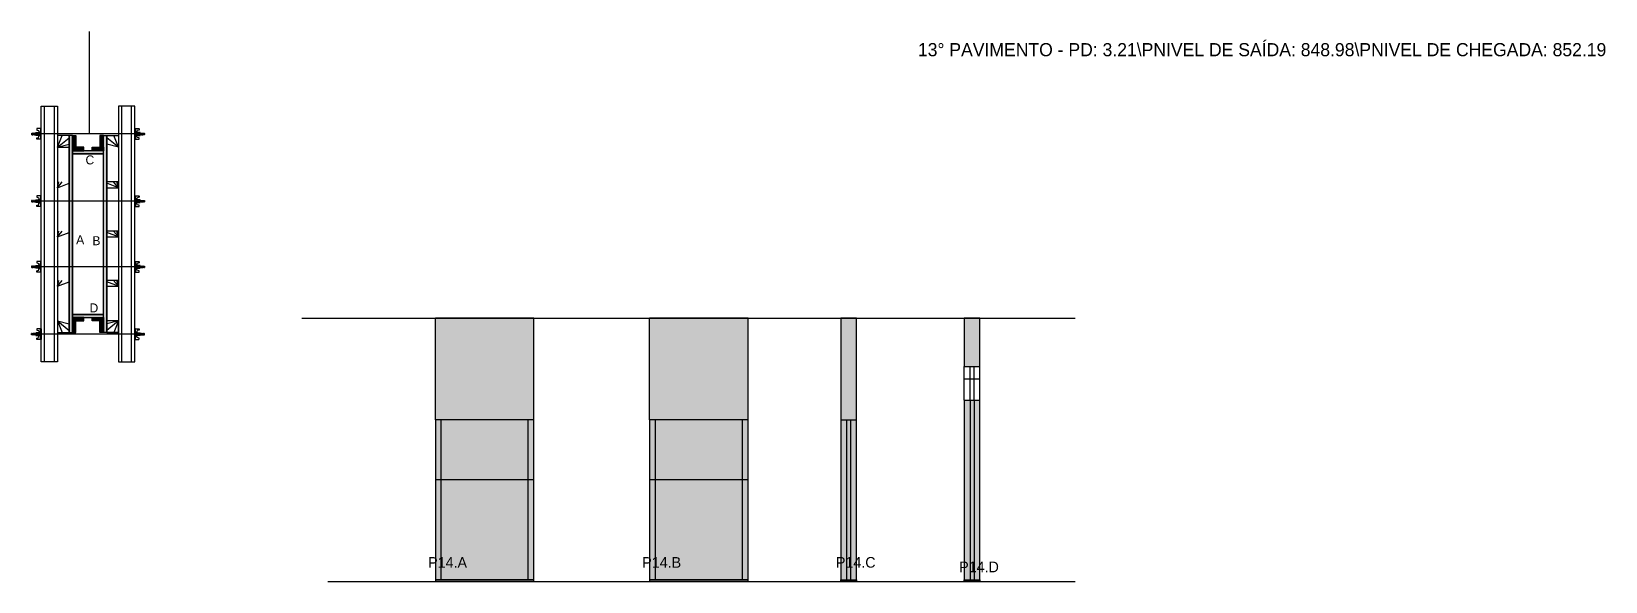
# Model space of a CAD drawing. Header units: metres. Extents: x 6100 to 8017, y 8742 to 9413.
import ezdxf

# ---------------------------------------------------------------- set-up
doc = ezdxf.new("R2010")
doc.units = ezdxf.units.M
for name, color, linetype in [('CHAPA', 7, 'Continuous'), ('COTA', 7, 'Continuous'), ('Hachura', 7, 'Continuous'), ('Madeira', 7, 'Continuous'), ('NOMENCLATURA', 7, 'Continuous'), ('Nível', 7, 'Continuous'), ('Painéis', 7, 'Continuous'), ('Perfil Metálico', 7, 'Continuous'), ('SARR_2.2x7', 7, 'Continuous'), ('SARRAFO', 7, 'Continuous'), ('Texto Seção', 7, 'Continuous'), ('TEXTO_GERAL', 7, 'Continuous')]:
    doc.layers.add(name, color=color, linetype=linetype)

msp = doc.modelspace()

# ---------------------------------------------------------------- hatches: boundary and pattern name
at = {"layer": 'COTA'}
h = msp.add_hatch(color=7, dxfattribs=at)
h.dxf.hatch_style = 1
h.paths.add_polyline_path([(6592, 9063.1), (6592, 8939.1), (6592, 8939.1), (6712, 8939.1), (6712, 8939.1), (6712, 9063.1), (6712, 9063.1), (6592, 9063.1)])
h = msp.add_hatch(color=7, dxfattribs=at)
h.dxf.hatch_style = 1
h.paths.add_polyline_path([(6852.9, 9063.1), (6852.9, 8939.1), (6852.9, 8939.1), (6972.9, 8939.1), (6972.9, 8939.1), (6972.9, 9063.1), (6972.9, 9063.1), (6852.9, 9063.1)])
h = msp.add_hatch(color=7, dxfattribs=at)
h.dxf.hatch_style = 1
h.paths.add_polyline_path([(7104.7, 8939.1), (7104.7, 9063.1), (7104.7, 9063.1), (7085.7, 9063.1), (7085.7, 9063.1), (7085.7, 8939.1), (7085.7, 8939.1), (7104.7, 8939.1)])
h = msp.add_hatch(color=7, dxfattribs=at)
h.dxf.hatch_style = 1
h.paths.add_polyline_path([(7255.2, 9004.1), (7255.2, 9063.1), (7255.2, 9063.1), (7236.2, 9063.1), (7236.2, 9063.1), (7236.2, 9004.1), (7236.2, 9004.1), (7255.2, 9004.1), (7255.2, 9004.1)])
at = {"layer": 'Hachura'}
h = msp.add_hatch(color=7, dxfattribs=at)
h.dxf.hatch_style = 1
h.paths.add_polyline_path([(6149.7, 9285.8), (6145.7, 9285.8), (6145.7, 9285.8), (6145.7, 9045.8), (6145.7, 9045.8), (6149.7, 9045.8), (6149.7, 9045.8), (6149.7, 9285.8)])
h = msp.add_hatch(color=7, dxfattribs=at)
h.dxf.hatch_style = 1
h.paths.add_polyline_path([(6149.7, 9285.8), (6145.7, 9285.8), (6145.7, 9285.8), (6145.7, 9045.8), (6145.7, 9045.8), (6149.7, 9045.8), (6149.7, 9045.8), (6149.7, 9285.8)])
h = msp.add_hatch(color=7, dxfattribs=at)
h.dxf.hatch_style = 1
h.paths.add_polyline_path([(6149.7, 9271.8), (6154.1, 9271.8), (6154.1, 9271.8), (6154.1, 9285.8), (6154.1, 9285.8), (6149.7, 9285.8), (6149.7, 9285.8), (6149.7, 9271.8)])
h = msp.add_hatch(color=7, dxfattribs=at)
h.dxf.hatch_style = 1
h.paths.add_polyline_path([(6187.7, 9271.8), (6183.3, 9271.8), (6183.3, 9271.8), (6183.3, 9285.8), (6183.3, 9285.8), (6187.7, 9285.8), (6187.7, 9285.8), (6187.7, 9271.8)])
h = msp.add_hatch(color=7, dxfattribs=at)
h.dxf.hatch_style = 1
h.paths.add_polyline_path([(6187.7, 9285.8), (6191.7, 9285.8), (6191.7, 9285.8), (6191.7, 9045.8), (6191.7, 9045.8), (6187.7, 9045.8), (6187.7, 9045.8), (6187.7, 9285.8)])
h = msp.add_hatch(color=7, dxfattribs=at)
h.dxf.hatch_style = 1
h.paths.add_polyline_path([(6187.7, 9285.8), (6191.7, 9285.8), (6191.7, 9285.8), (6191.7, 9045.8), (6191.7, 9045.8), (6187.7, 9045.8), (6187.7, 9045.8), (6187.7, 9285.8)])
h = msp.add_hatch(color=7, dxfattribs=at)
h.dxf.hatch_style = 1
h.paths.add_polyline_path([(6149.7, 9267.4), (6149.7, 9271.8), (6149.7, 9271.8), (6163.7, 9271.8), (6163.7, 9271.8), (6163.7, 9267.4), (6163.7, 9267.4), (6149.7, 9267.4)])
h = msp.add_hatch(color=7, dxfattribs=at)
h.dxf.hatch_style = 1
h.paths.add_polyline_path([(6187.7, 9263.8), (6187.7, 9267.4), (6187.7, 9267.4), (6149.7, 9267.4), (6149.7, 9267.4), (6149.7, 9263.8), (6149.7, 9263.8), (6187.7, 9263.8)])
h = msp.add_hatch(color=7, dxfattribs=at)
h.dxf.hatch_style = 1
h.paths.add_polyline_path([(6187.7, 9263.8), (6187.7, 9267.4), (6187.7, 9267.4), (6149.7, 9267.4), (6149.7, 9267.4), (6149.7, 9263.8), (6149.7, 9263.8), (6187.7, 9263.8)])
h = msp.add_hatch(color=7, dxfattribs=at)
h.dxf.hatch_style = 1
h.paths.add_polyline_path([(6187.7, 9267.4), (6187.7, 9271.8), (6187.7, 9271.8), (6173.7, 9271.8), (6173.7, 9271.8), (6173.7, 9267.4), (6173.7, 9267.4), (6187.7, 9267.4)])
h = msp.add_hatch(color=7, dxfattribs=at)
h.dxf.hatch_style = 1
h.paths.add_polyline_path([(6187.7, 9064.2), (6187.7, 9067.8), (6187.7, 9067.8), (6149.7, 9067.8), (6149.7, 9067.8), (6149.7, 9064.2), (6149.7, 9064.2), (6187.7, 9064.2)])
h = msp.add_hatch(color=7, dxfattribs=at)
h.dxf.hatch_style = 1
h.paths.add_polyline_path([(6187.7, 9064.2), (6187.7, 9067.8), (6187.7, 9067.8), (6149.7, 9067.8), (6149.7, 9067.8), (6149.7, 9064.2), (6149.7, 9064.2), (6187.7, 9064.2)])
h = msp.add_hatch(color=7, dxfattribs=at)
h.dxf.hatch_style = 1
h.paths.add_polyline_path([(6149.7, 9059.8), (6149.7, 9064.2), (6149.7, 9064.2), (6163.7, 9064.2), (6163.7, 9064.2), (6163.7, 9059.8), (6163.7, 9059.8), (6149.7, 9059.8)])
h = msp.add_hatch(color=7, dxfattribs=at)
h.dxf.hatch_style = 1
h.paths.add_polyline_path([(6149.7, 9059.8), (6154.1, 9059.8), (6154.1, 9059.8), (6154.1, 9045.8), (6154.1, 9045.8), (6149.7, 9045.8), (6149.7, 9045.8), (6149.7, 9059.8)])
h = msp.add_hatch(color=7, dxfattribs=at)
h.dxf.hatch_style = 1
h.paths.add_polyline_path([(6187.7, 9059.8), (6187.7, 9064.2), (6187.7, 9064.2), (6173.7, 9064.2), (6173.7, 9064.2), (6173.7, 9059.8), (6173.7, 9059.8), (6187.7, 9059.8)])
h = msp.add_hatch(color=7, dxfattribs=at)
h.dxf.hatch_style = 1
h.paths.add_polyline_path([(6187.7, 9059.8), (6183.3, 9059.8), (6183.3, 9059.8), (6183.3, 9045.8), (6183.3, 9045.8), (6187.7, 9045.8), (6187.7, 9045.8), (6187.7, 9059.8)])
h = msp.add_hatch(color=7, dxfattribs=at)
h.dxf.hatch_style = 1
h.paths.add_polyline_path([(7255.2, 8963.1), (7236.2, 8963.1), (7236.2, 8963.1), (7236.2, 8742.1), (7236.2, 8742.1), (7255.2, 8742.1), (7255.2, 8742.1), (7255.2, 8963.1), (7255.2, 8963.1)])
h = msp.add_hatch(color=7, dxfattribs=at)
h.dxf.hatch_style = 1
h.paths.add_polyline_path([(6592, 8939.1), (6592, 8866.1), (6592, 8866.1), (6712, 8866.1), (6712, 8866.1), (6712, 8939.1), (6712, 8939.1), (6592, 8939.1)])
h = msp.add_hatch(color=7, dxfattribs=at)
h.dxf.hatch_style = 1
h.paths.add_polyline_path([(6852.9, 8939.1), (6852.9, 8866.1), (6852.9, 8866.1), (6972.9, 8866.1), (6972.9, 8866.1), (6972.9, 8939.1), (6972.9, 8939.1), (6852.9, 8939.1)])
h = msp.add_hatch(color=7, dxfattribs=at)
h.dxf.hatch_style = 1
h.paths.add_polyline_path([(7104.7, 8742.1), (7104.7, 8939.1), (7104.7, 8939.1), (7085.7, 8939.1), (7085.7, 8939.1), (7085.7, 8742.1), (7085.7, 8742.1), (7104.7, 8742.1)])
h = msp.add_hatch(color=7, dxfattribs=at)
h.dxf.hatch_style = 1
h.paths.add_polyline_path([(6712, 8866.1), (6592, 8866.1), (6592, 8866.1), (6592, 8742.1), (6592, 8742.1), (6712, 8742.1), (6712, 8742.1), (6712, 8866.1)])
h = msp.add_hatch(color=7, dxfattribs=at)
h.dxf.hatch_style = 1
h.paths.add_polyline_path([(6972.9, 8866.1), (6852.9, 8866.1), (6852.9, 8866.1), (6852.9, 8742.1), (6852.9, 8742.1), (6972.9, 8742.1), (6972.9, 8742.1), (6972.9, 8866.1)])

# ---------------------------------------------------------------- linework, layer by layer
at = {"layer": 'CHAPA', "color": 7, "lineweight": 25}
for points in [[(6149.7, 9285.8), (6145.7, 9285.8), (6145.7, 9045.8), (6149.7, 9045.8)], [(6149.7, 9285.8), (6145.7, 9285.8), (6145.7, 9045.8), (6149.7, 9045.8)], [(6187.7, 9285.8), (6191.7, 9285.8), (6191.7, 9045.8), (6187.7, 9045.8)], [(6187.7, 9285.8), (6191.7, 9285.8), (6191.7, 9045.8), (6187.7, 9045.8)], [(6187.7, 9263.8), (6187.7, 9267.4), (6149.7, 9267.4), (6149.7, 9263.8)], [(6187.7, 9263.8), (6187.7, 9267.4), (6149.7, 9267.4), (6149.7, 9263.8)], [(6187.7, 9064.2), (6187.7, 9067.8), (6149.7, 9067.8), (6149.7, 9064.2)], [(6187.7, 9064.2), (6187.7, 9067.8), (6149.7, 9067.8), (6149.7, 9064.2)]]:
    msp.add_lwpolyline(points, close=True, dxfattribs=at)
at = {"layer": 'COTA', "color": 7, "lineweight": 25}
for p, q in [((6712, 9063.1), (6592, 9063.1)), ((6592, 8939.1), (6592, 9063.1)), ((6712, 8939.1), (6712, 9063.1)), ((6972.9, 9063.1), (6852.9, 9063.1)), ((6852.9, 8939.1), (6852.9, 9063.1)), ((6972.9, 8939.1), (6972.9, 9063.1))]:
    msp.add_line(p, q, dxfattribs=at)
for points in [[(7104.7, 8939.1), (7104.7, 9063.1), (7085.7, 9063.1), (7085.7, 8939.1)], [(7255.2, 9004.1), (7255.2, 9063.1), (7236.2, 9063.1), (7236.2, 9004.1)]]:
    msp.add_lwpolyline(points, dxfattribs=at)
at = {"layer": 'Defpoints', "color": 7, "lineweight": 25}
msp.add_line((6170.6, 9287.8), (6170.6, 9412.8), dxfattribs=at)
at = {"layer": 'Hachura', "color": 7, "lineweight": 25}
for p, q in [((6100.2, 9288.8), (6099.9, 9288.5)), ((6099.9, 9288.5), (6099.9, 9287.2)), ((6100.2, 9286.9), (6099.9, 9287.2)), ((6100.5, 9288.8), (6100.2, 9288.8)), ((6100.2, 9288.8), (6100.2, 9288.8)), ((6100.2, 9286.9), (6100.2, 9288.8)), ((6100.9, 9286.9), (6100.2, 9288.2)), ((6100.8, 9286.8), (6100.2, 9287.9)), ((6100.2, 9287.4), (6100.6, 9286.8)), ((6100.2, 9287.2), (6100.3, 9286.9)), ((6100.3, 9286.9), (6100.2, 9286.9)), ((6100.5, 9288.8), (6101.5, 9286.9)), ((6100.5, 9288.8), (6101.5, 9286.9)), ((6100.6, 9288.9), (6101.7, 9286.8)), ((6101.9, 9286.8), (6100.9, 9288.9)), ((6100.9, 9286.9), (6101.5, 9286.9)), ((6101.7, 9288.8), (6101.1, 9288.8)), ((6102, 9286.9), (6101.1, 9288.8)), ((6101.7, 9288.8), (6102.7, 9286.9)), ((6101.8, 9288.9), (6102.9, 9286.8)), ((6103.1, 9286.8), (6102, 9288.9)), ((6102.7, 9286.9), (6102, 9286.9)), ((6102.9, 9288.8), (6102.2, 9288.8)), ((6103.2, 9286.9), (6102.2, 9288.8)), ((6102.4, 9288.8), (6102.2, 9288.8)), ((6102.9, 9288.8), (6103.8, 9286.9)), ((6103, 9288.9), (6104, 9286.8)), ((6104.3, 9286.8), (6103.2, 9288.9)), ((6103.4, 9286.9), (6103.2, 9286.9)), ((6104, 9288.8), (6103.4, 9288.8)), ((6104.3, 9286.9), (6103.4, 9288.8)), ((6103.4, 9286.9), (6103.8, 9286.9)), ((6104, 9288.8), (6105, 9286.9)), ((6104.3, 9286.9), (6105, 9286.9)), ((6105, 9287.7), (6104.4, 9288.9)), ((6105, 9287.9), (6104.5, 9288.8)), ((6105, 9288.8), (6104.5, 9288.8)), ((6236.5, 9287.8), (6104.7, 9287.8)), ((6105, 9286.1), (6105, 9289.5)), ((6105, 9289.5), (6108.2, 9289.5)), ((6105, 9288.5), (6108.2, 9288.5)), ((6105, 9286.9), (6108.2, 9286.9)), ((6108.2, 9286.1), (6105, 9286.1)), ((6105.1, 9286.1), (6105.1, 9289.5)), ((6106.5, 9294.3), (6106.5, 9292.6)), ((6106.5, 9292.6), (6108.7, 9292)), ((6106.5, 9283), (6108.7, 9283.6)), ((6106.5, 9281.4), (6106.5, 9283)), ((6110.8, 9281.4), (6106.5, 9281.4)), ((6111.7, 9294.3), (6106.6, 9294.3)), ((6108.2, 9289.7), (6108.2, 9285.9)), ((6110.8, 9289.7), (6108.2, 9289.7)), ((6108.2, 9285.9), (6108.2, 9286.1)), ((6108.2, 9285.9), (6108.2, 9286.1)), ((6108.2, 9285.9), (6110.8, 9285.9)), ((6110.8, 9288.1), (6108.8, 9288.1)), ((6108.8, 9287.6), (6110.8, 9287.6)), ((6109, 9291.7), (6109, 9289.7)), ((6109, 9283.9), (6109, 9285.9)), ((6110.8, 9294.3), (6110.8, 9281.4)), ((6110.8, 9294.3), (6110.8, 9289.1)), ((6110.8, 9294.1), (6111.7, 9294.1)), ((6110.8, 9293.9), (6111.7, 9293.9)), ((6110.8, 9293.6), (6111.7, 9293.6)), ((6110.8, 9293.1), (6111.7, 9293.1)), ((6110.8, 9292.3), (6111.7, 9292.3)), ((6110.8, 9290.9), (6111.7, 9290.9)), ((6110.8, 9287.8), (6110.8, 9289.7)), ((6110.8, 9289.1), (6110.8, 9288.5)), ((6110.8, 9287.8), (6111.7, 9287.8)), ((6110.8, 9284.8), (6111.7, 9284.8)), ((6110.8, 9283.4), (6111.7, 9283.4)), ((6110.8, 9282.5), (6111.7, 9282.5)), ((6110.8, 9282), (6111.7, 9282)), ((6110.8, 9281.7), (6111.7, 9281.7)), ((6110.8, 9281.5), (6111.7, 9281.5)), ((6110.8, 9281.4), (6111.7, 9281.4)), ((6111.1, 9288.8), (6110.9, 9288.8)), ((6110.9, 9286.8), (6111.4, 9286.8)), ((6111.5, 9288.8), (6111.1, 9288.8)), ((6111.7, 9281.4), (6111.7, 9294.3)), ((6111.7, 9282.3), (6111.7, 9290.1)), ((6225.7, 9281.4), (6225.7, 9294.3)), ((6225.7, 9294.3), (6230.8, 9294.3)), ((6226.6, 9294.1), (6225.7, 9294.1)), ((6226.6, 9293.9), (6225.7, 9293.9)), ((6226.6, 9293.6), (6225.7, 9293.6)), ((6226.6, 9293.1), (6225.7, 9293.1)), ((6226.6, 9292.3), (6225.7, 9292.3)), ((6226.6, 9290.9), (6225.7, 9290.9)), ((6225.7, 9282.3), (6225.7, 9290.1)), ((6226.6, 9287.8), (6225.7, 9287.8)), ((6226.6, 9284.8), (6225.7, 9284.8)), ((6226.6, 9283.4), (6225.7, 9283.4)), ((6226.6, 9282.5), (6225.7, 9282.5)), ((6226.6, 9282), (6225.7, 9282)), ((6226.6, 9281.7), (6225.7, 9281.7)), ((6226.6, 9281.5), (6225.7, 9281.5)), ((6226.6, 9281.4), (6225.7, 9281.4)), ((6225.8, 9288.8), (6226.3, 9288.8)), ((6226.5, 9286.8), (6226, 9286.8)), ((6226.3, 9288.8), (6226.5, 9288.8)), ((6226.6, 9294.3), (6226.6, 9281.4)), ((6226.6, 9294.3), (6226.6, 9289.1)), ((6226.6, 9287.8), (6226.6, 9289.7)), ((6226.6, 9289.7), (6229.2, 9289.7)), ((6226.6, 9289.1), (6226.6, 9288.5)), ((6226.6, 9288.1), (6228.6, 9288.1)), ((6228.6, 9287.6), (6226.6, 9287.6)), ((6229.2, 9285.9), (6226.6, 9285.9)), ((6226.6, 9281.4), (6230.9, 9281.4)), ((6228.4, 9291.7), (6228.4, 9289.7)), ((6228.4, 9283.9), (6228.4, 9285.9)), ((6230.9, 9292.6), (6228.6, 9292)), ((6230.9, 9283), (6228.6, 9283.6)), ((6229.2, 9289.7), (6229.2, 9285.9)), ((6232.4, 9289.5), (6229.2, 9289.5)), ((6232.4, 9288.5), (6229.2, 9288.5)), ((6232.4, 9286.9), (6229.2, 9286.9)), ((6229.2, 9286.1), (6232.4, 9286.1)), ((6229.2, 9285.9), (6229.2, 9286.1)), ((6229.2, 9285.9), (6229.2, 9286.1)), ((6230.9, 9294.3), (6230.9, 9292.6)), ((6230.9, 9281.4), (6230.9, 9283)), ((6232.3, 9286.1), (6232.3, 9289.5)), ((6232.4, 9286.1), (6232.4, 9289.5)), ((6232.4, 9287.7), (6233, 9288.9)), ((6233.4, 9288.8), (6232.4, 9286.9)), ((6232.4, 9287.9), (6232.9, 9288.8)), ((6232.4, 9288.8), (6232.9, 9288.8)), ((6233, 9286.9), (6232.4, 9286.9)), ((6233, 9286.9), (6234, 9288.8)), ((6233.1, 9286.8), (6234.2, 9288.9)), ((6234.4, 9288.9), (6233.4, 9286.8)), ((6233.4, 9288.8), (6234, 9288.8)), ((6234.5, 9288.8), (6233.6, 9286.9)), ((6234, 9286.9), (6233.6, 9286.9)), ((6234, 9286.9), (6234.2, 9286.9)), ((6234.2, 9286.9), (6235.2, 9288.8)), ((6234.3, 9286.8), (6235.4, 9288.9)), ((6235.6, 9288.9), (6234.5, 9286.8)), ((6234.5, 9288.8), (6235.2, 9288.8)), ((6235.7, 9288.8), (6234.7, 9286.9)), ((6234.7, 9286.9), (6235.4, 9286.9)), ((6235, 9288.8), (6235.2, 9288.8)), ((6235.4, 9286.8), (6236.5, 9288.9)), ((6235.4, 9286.9), (6236.3, 9288.8)), ((6236.8, 9288.9), (6235.7, 9286.8)), ((6235.7, 9288.8), (6236.3, 9288.8)), ((6236.9, 9288.8), (6235.9, 9286.9)), ((6236.9, 9288.8), (6235.9, 9286.9)), ((6236.5, 9286.9), (6235.9, 9286.9)), ((6236.5, 9286.9), (6237.2, 9288.2)), ((6236.6, 9286.8), (6237.2, 9287.9)), ((6237.2, 9287.4), (6236.8, 9286.8)), ((6236.9, 9288.8), (6237.2, 9288.8)), ((6237.2, 9287.2), (6237, 9286.9)), ((6237, 9286.9), (6237.2, 9286.9)), ((6237.2, 9288.8), (6237.2, 9288.8)), ((6237.2, 9288.8), (6237.5, 9288.5)), ((6237.2, 9286.9), (6237.2, 9288.8)), ((6237.2, 9286.9), (6237.5, 9287.2)), ((6237.5, 9288.5), (6237.5, 9287.2)), ((6100.2, 9206.8), (6099.9, 9206.5)), ((6099.9, 9206.5), (6099.9, 9205.2)), ((6100.2, 9204.9), (6099.9, 9205.2)), ((6100.5, 9206.8), (6100.2, 9206.8)), ((6100.2, 9206.8), (6100.2, 9206.8)), ((6100.2, 9204.9), (6100.2, 9206.8)), ((6100.9, 9204.9), (6100.2, 9206.2)), ((6100.8, 9204.8), (6100.2, 9205.9)), ((6100.2, 9205.4), (6100.6, 9204.8)), ((6100.2, 9205.2), (6100.3, 9204.9)), ((6100.3, 9204.9), (6100.2, 9204.9)), ((6100.5, 9206.8), (6101.5, 9204.9)), ((6100.5, 9206.8), (6101.5, 9204.9)), ((6100.6, 9206.9), (6101.7, 9204.8)), ((6101.9, 9204.8), (6100.9, 9206.9)), ((6100.9, 9204.9), (6101.5, 9204.9)), ((6101.7, 9206.8), (6101.1, 9206.8)), ((6102, 9204.9), (6101.1, 9206.8)), ((6101.7, 9206.8), (6102.7, 9204.9)), ((6101.8, 9206.9), (6102.9, 9204.8)), ((6103.1, 9204.8), (6102, 9206.9)), ((6102.7, 9204.9), (6102, 9204.9)), ((6102.9, 9206.8), (6102.2, 9206.8)), ((6103.2, 9204.9), (6102.2, 9206.8)), ((6102.4, 9206.8), (6102.2, 9206.8)), ((6102.9, 9206.8), (6103.8, 9204.9)), ((6103, 9206.9), (6104, 9204.8)), ((6104.3, 9204.8), (6103.2, 9206.9)), ((6103.4, 9204.9), (6103.2, 9204.9)), ((6104, 9206.8), (6103.4, 9206.8)), ((6104.3, 9204.9), (6103.4, 9206.8)), ((6103.4, 9204.9), (6103.8, 9204.9)), ((6104, 9206.8), (6105, 9204.9)), ((6104.3, 9204.9), (6105, 9204.9)), ((6105, 9205.7), (6104.4, 9206.9)), ((6105, 9205.9), (6104.5, 9206.8)), ((6105, 9206.8), (6104.5, 9206.8)), ((6236.5, 9205.8), (6104.7, 9205.8)), ((6105, 9204.1), (6105, 9207.5)), ((6105, 9207.5), (6108.2, 9207.5)), ((6105, 9206.5), (6108.2, 9206.5)), ((6105, 9204.9), (6108.2, 9204.9)), ((6108.2, 9204.1), (6105, 9204.1)), ((6105.1, 9204.1), (6105.1, 9207.5)), ((6106.5, 9212.3), (6106.5, 9210.6)), ((6106.5, 9210.6), (6108.7, 9210)), ((6111.7, 9212.3), (6106.6, 9212.3)), ((6108.2, 9207.7), (6108.2, 9203.9)), ((6110.8, 9207.7), (6108.2, 9207.7)), ((6108.2, 9203.9), (6108.2, 9204.1)), ((6108.2, 9203.9), (6108.2, 9204.1)), ((6108.2, 9203.9), (6110.8, 9203.9)), ((6110.8, 9206.1), (6108.8, 9206.1)), ((6108.8, 9205.6), (6110.8, 9205.6)), ((6109, 9209.7), (6109, 9207.7)), ((6109, 9201.9), (6109, 9203.9)), ((6110.8, 9212.3), (6110.8, 9199.4)), ((6110.8, 9212.3), (6110.8, 9207.1)), ((6110.8, 9212.1), (6111.7, 9212.1)), ((6110.8, 9211.9), (6111.7, 9211.9)), ((6110.8, 9211.6), (6111.7, 9211.6)), ((6110.8, 9211.1), (6111.7, 9211.1)), ((6110.8, 9210.3), (6111.7, 9210.3)), ((6110.8, 9208.9), (6111.7, 9208.9)), ((6110.8, 9205.8), (6110.8, 9207.7)), ((6110.8, 9207.1), (6110.8, 9206.5)), ((6110.8, 9205.8), (6111.7, 9205.8)), ((6111.1, 9206.8), (6110.9, 9206.8)), ((6110.9, 9204.8), (6111.4, 9204.8)), ((6111.5, 9206.8), (6111.1, 9206.8)), ((6111.7, 9199.4), (6111.7, 9212.3)), ((6111.7, 9200.3), (6111.7, 9208.1)), ((6225.7, 9199.4), (6225.7, 9212.3)), ((6225.7, 9212.3), (6230.8, 9212.3)), ((6226.6, 9212.1), (6225.7, 9212.1)), ((6226.6, 9211.9), (6225.7, 9211.9)), ((6226.6, 9211.6), (6225.7, 9211.6)), ((6226.6, 9211.1), (6225.7, 9211.1)), ((6226.6, 9210.3), (6225.7, 9210.3)), ((6226.6, 9208.9), (6225.7, 9208.9)), ((6225.7, 9200.3), (6225.7, 9208.1)), ((6226.6, 9205.8), (6225.7, 9205.8)), ((6225.8, 9206.8), (6226.3, 9206.8)), ((6226.5, 9204.8), (6226, 9204.8)), ((6226.3, 9206.8), (6226.5, 9206.8)), ((6226.6, 9212.3), (6226.6, 9199.4)), ((6226.6, 9212.3), (6226.6, 9207.1)), ((6226.6, 9205.8), (6226.6, 9207.7)), ((6226.6, 9207.7), (6229.2, 9207.7)), ((6226.6, 9207.1), (6226.6, 9206.5)), ((6226.6, 9206.1), (6228.6, 9206.1)), ((6228.6, 9205.6), (6226.6, 9205.6)), ((6229.2, 9203.9), (6226.6, 9203.9)), ((6228.4, 9209.7), (6228.4, 9207.7)), ((6228.4, 9201.9), (6228.4, 9203.9)), ((6230.9, 9210.6), (6228.6, 9210)), ((6229.2, 9207.7), (6229.2, 9203.9)), ((6232.4, 9207.5), (6229.2, 9207.5)), ((6232.4, 9206.5), (6229.2, 9206.5)), ((6232.4, 9204.9), (6229.2, 9204.9)), ((6229.2, 9204.1), (6232.4, 9204.1)), ((6229.2, 9203.9), (6229.2, 9204.1)), ((6229.2, 9203.9), (6229.2, 9204.1)), ((6230.9, 9212.3), (6230.9, 9210.6)), ((6232.3, 9204.1), (6232.3, 9207.5)), ((6232.4, 9204.1), (6232.4, 9207.5)), ((6232.4, 9205.7), (6233, 9206.9)), ((6233.4, 9206.8), (6232.4, 9204.9)), ((6232.4, 9205.9), (6232.9, 9206.8)), ((6232.4, 9206.8), (6232.9, 9206.8)), ((6233, 9204.9), (6232.4, 9204.9)), ((6233, 9204.9), (6234, 9206.8)), ((6233.1, 9204.8), (6234.2, 9206.9)), ((6234.4, 9206.9), (6233.4, 9204.8)), ((6233.4, 9206.8), (6234, 9206.8)), ((6234.5, 9206.8), (6233.6, 9204.9)), ((6234, 9204.9), (6233.6, 9204.9)), ((6234, 9204.9), (6234.2, 9204.9)), ((6234.2, 9204.9), (6235.2, 9206.8)), ((6234.3, 9204.8), (6235.4, 9206.9)), ((6235.6, 9206.9), (6234.5, 9204.8)), ((6234.5, 9206.8), (6235.2, 9206.8)), ((6235.7, 9206.8), (6234.7, 9204.9)), ((6234.7, 9204.9), (6235.4, 9204.9)), ((6235, 9206.8), (6235.2, 9206.8)), ((6235.4, 9204.8), (6236.5, 9206.9)), ((6235.4, 9204.9), (6236.3, 9206.8)), ((6236.8, 9206.9), (6235.7, 9204.8)), ((6235.7, 9206.8), (6236.3, 9206.8)), ((6236.9, 9206.8), (6235.9, 9204.9)), ((6236.9, 9206.8), (6235.9, 9204.9)), ((6236.5, 9204.9), (6235.9, 9204.9)), ((6236.5, 9204.9), (6237.2, 9206.2)), ((6236.6, 9204.8), (6237.2, 9205.9)), ((6237.2, 9205.4), (6236.8, 9204.8)), ((6236.9, 9206.8), (6237.2, 9206.8)), ((6237.2, 9205.2), (6237, 9204.9)), ((6237, 9204.9), (6237.2, 9204.9)), ((6237.2, 9206.8), (6237.2, 9206.8)), ((6237.2, 9206.8), (6237.5, 9206.5)), ((6237.2, 9204.9), (6237.2, 9206.8)), ((6237.2, 9204.9), (6237.5, 9205.2)), ((6237.5, 9206.5), (6237.5, 9205.2)), ((6106.5, 9201), (6108.7, 9201.6)), ((6106.5, 9199.4), (6106.5, 9201)), ((6110.8, 9199.4), (6106.5, 9199.4)), ((6110.8, 9202.8), (6111.7, 9202.8)), ((6110.8, 9201.4), (6111.7, 9201.4)), ((6110.8, 9200.5), (6111.7, 9200.5)), ((6110.8, 9200), (6111.7, 9200)), ((6110.8, 9199.7), (6111.7, 9199.7)), ((6110.8, 9199.5), (6111.7, 9199.5)), ((6110.8, 9199.4), (6111.7, 9199.4)), ((6226.6, 9202.8), (6225.7, 9202.8)), ((6226.6, 9201.4), (6225.7, 9201.4)), ((6226.6, 9200.5), (6225.7, 9200.5)), ((6226.6, 9200), (6225.7, 9200)), ((6226.6, 9199.7), (6225.7, 9199.7)), ((6226.6, 9199.5), (6225.7, 9199.5)), ((6226.6, 9199.4), (6225.7, 9199.4)), ((6226.6, 9199.4), (6230.9, 9199.4)), ((6230.9, 9201), (6228.6, 9201.6)), ((6230.9, 9199.4), (6230.9, 9201)), ((6100.6, 9126.9), (6101.7, 9124.8)), ((6101.9, 9124.8), (6100.9, 9126.9)), ((6101.8, 9126.9), (6102.9, 9124.8)), ((6103.1, 9124.8), (6102, 9126.9)), ((6103, 9126.9), (6104, 9124.8)), ((6104.3, 9124.8), (6103.2, 9126.9)), ((6105, 9125.7), (6104.4, 9126.9)), ((6105, 9124.1), (6105, 9127.5)), ((6105, 9127.5), (6108.2, 9127.5)), ((6105.1, 9124.1), (6105.1, 9127.5)), ((6106.5, 9132.3), (6106.5, 9130.6)), ((6106.5, 9130.6), (6108.7, 9130)), ((6111.7, 9132.3), (6106.6, 9132.3)), ((6108.2, 9127.7), (6108.2, 9123.9)), ((6110.8, 9127.7), (6108.2, 9127.7)), ((6109, 9129.7), (6109, 9127.7)), ((6110.8, 9132.3), (6110.8, 9119.4)), ((6110.8, 9132.3), (6110.8, 9127.1)), ((6110.8, 9132.1), (6111.7, 9132.1)), ((6110.8, 9131.9), (6111.7, 9131.9)), ((6110.8, 9131.6), (6111.7, 9131.6)), ((6110.8, 9131.1), (6111.7, 9131.1)), ((6110.8, 9130.3), (6111.7, 9130.3)), ((6110.8, 9128.9), (6111.7, 9128.9)), ((6110.8, 9125.8), (6110.8, 9127.7)), ((6110.8, 9127.1), (6110.8, 9126.5)), ((6111.7, 9119.4), (6111.7, 9132.3)), ((6111.7, 9120.3), (6111.7, 9128.1)), ((6225.7, 9119.4), (6225.7, 9132.3)), ((6225.7, 9132.3), (6230.8, 9132.3)), ((6226.6, 9132.1), (6225.7, 9132.1)), ((6226.6, 9131.9), (6225.7, 9131.9)), ((6226.6, 9131.6), (6225.7, 9131.6)), ((6226.6, 9131.1), (6225.7, 9131.1)), ((6226.6, 9130.3), (6225.7, 9130.3)), ((6226.6, 9128.9), (6225.7, 9128.9)), ((6225.7, 9120.3), (6225.7, 9128.1)), ((6226.6, 9132.3), (6226.6, 9119.4)), ((6226.6, 9132.3), (6226.6, 9127.1)), ((6226.6, 9125.8), (6226.6, 9127.7)), ((6226.6, 9127.7), (6229.2, 9127.7)), ((6226.6, 9127.1), (6226.6, 9126.5)), ((6228.4, 9129.7), (6228.4, 9127.7)), ((6230.9, 9130.6), (6228.6, 9130)), ((6229.2, 9127.7), (6229.2, 9123.9)), ((6232.4, 9127.5), (6229.2, 9127.5)), ((6230.9, 9132.3), (6230.9, 9130.6)), ((6232.3, 9124.1), (6232.3, 9127.5)), ((6232.4, 9124.1), (6232.4, 9127.5)), ((6232.4, 9125.7), (6233, 9126.9)), ((6233.1, 9124.8), (6234.2, 9126.9)), ((6234.4, 9126.9), (6233.4, 9124.8)), ((6234.3, 9124.8), (6235.4, 9126.9)), ((6235.6, 9126.9), (6234.5, 9124.8)), ((6235.4, 9124.8), (6236.5, 9126.9)), ((6236.8, 9126.9), (6235.7, 9124.8)), ((6100.2, 9126.8), (6099.9, 9126.5)), ((6099.9, 9126.5), (6099.9, 9125.2)), ((6100.2, 9124.9), (6099.9, 9125.2)), ((6100.5, 9126.8), (6100.2, 9126.8)), ((6100.2, 9126.8), (6100.2, 9126.8)), ((6100.2, 9124.9), (6100.2, 9126.8)), ((6100.9, 9124.9), (6100.2, 9126.2)), ((6100.8, 9124.8), (6100.2, 9125.9)), ((6100.2, 9125.4), (6100.6, 9124.8)), ((6100.2, 9125.2), (6100.3, 9124.9)), ((6100.3, 9124.9), (6100.2, 9124.9)), ((6100.5, 9126.8), (6101.5, 9124.9)), ((6100.5, 9126.8), (6101.5, 9124.9)), ((6100.9, 9124.9), (6101.5, 9124.9)), ((6101.7, 9126.8), (6101.1, 9126.8)), ((6102, 9124.9), (6101.1, 9126.8)), ((6101.7, 9126.8), (6102.7, 9124.9)), ((6102.7, 9124.9), (6102, 9124.9)), ((6102.9, 9126.8), (6102.2, 9126.8)), ((6103.2, 9124.9), (6102.2, 9126.8)), ((6102.4, 9126.8), (6102.2, 9126.8)), ((6102.9, 9126.8), (6103.8, 9124.9)), ((6103.4, 9124.9), (6103.2, 9124.9)), ((6104, 9126.8), (6103.4, 9126.8)), ((6104.3, 9124.9), (6103.4, 9126.8)), ((6103.4, 9124.9), (6103.8, 9124.9)), ((6104, 9126.8), (6105, 9124.9)), ((6104.3, 9124.9), (6105, 9124.9)), ((6105, 9125.9), (6104.5, 9126.8)), ((6105, 9126.8), (6104.5, 9126.8)), ((6236.5, 9125.8), (6104.7, 9125.8)), ((6105, 9126.5), (6108.2, 9126.5)), ((6105, 9124.9), (6108.2, 9124.9)), ((6108.2, 9124.1), (6105, 9124.1)), ((6106.5, 9121), (6108.7, 9121.6)), ((6106.5, 9119.4), (6106.5, 9121)), ((6110.8, 9119.4), (6106.5, 9119.4)), ((6108.2, 9123.9), (6108.2, 9124.1)), ((6108.2, 9123.9), (6108.2, 9124.1)), ((6108.2, 9123.9), (6110.8, 9123.9)), ((6110.8, 9126.1), (6108.8, 9126.1)), ((6108.8, 9125.6), (6110.8, 9125.6)), ((6109, 9121.9), (6109, 9123.9)), ((6110.8, 9125.8), (6111.7, 9125.8)), ((6110.8, 9122.8), (6111.7, 9122.8)), ((6110.8, 9121.4), (6111.7, 9121.4)), ((6110.8, 9120.5), (6111.7, 9120.5)), ((6110.8, 9120), (6111.7, 9120)), ((6110.8, 9119.7), (6111.7, 9119.7)), ((6110.8, 9119.5), (6111.7, 9119.5)), ((6110.8, 9119.4), (6111.7, 9119.4)), ((6111.1, 9126.8), (6110.9, 9126.8)), ((6110.9, 9124.8), (6111.4, 9124.8)), ((6111.5, 9126.8), (6111.1, 9126.8)), ((6226.6, 9125.8), (6225.7, 9125.8)), ((6226.6, 9122.8), (6225.7, 9122.8)), ((6226.6, 9121.4), (6225.7, 9121.4)), ((6226.6, 9120.5), (6225.7, 9120.5)), ((6226.6, 9120), (6225.7, 9120)), ((6226.6, 9119.7), (6225.7, 9119.7)), ((6226.6, 9119.5), (6225.7, 9119.5)), ((6226.6, 9119.4), (6225.7, 9119.4)), ((6225.8, 9126.8), (6226.3, 9126.8)), ((6226.5, 9124.8), (6226, 9124.8)), ((6226.3, 9126.8), (6226.5, 9126.8)), ((6226.6, 9126.1), (6228.6, 9126.1)), ((6228.6, 9125.6), (6226.6, 9125.6)), ((6229.2, 9123.9), (6226.6, 9123.9)), ((6226.6, 9119.4), (6230.9, 9119.4)), ((6228.4, 9121.9), (6228.4, 9123.9)), ((6230.9, 9121), (6228.6, 9121.6)), ((6232.4, 9126.5), (6229.2, 9126.5)), ((6232.4, 9124.9), (6229.2, 9124.9)), ((6229.2, 9124.1), (6232.4, 9124.1)), ((6229.2, 9123.9), (6229.2, 9124.1)), ((6229.2, 9123.9), (6229.2, 9124.1)), ((6230.9, 9119.4), (6230.9, 9121)), ((6233.4, 9126.8), (6232.4, 9124.9)), ((6232.4, 9125.9), (6232.9, 9126.8)), ((6232.4, 9126.8), (6232.9, 9126.8)), ((6233, 9124.9), (6232.4, 9124.9)), ((6233, 9124.9), (6234, 9126.8)), ((6233.4, 9126.8), (6234, 9126.8)), ((6234.5, 9126.8), (6233.6, 9124.9)), ((6234, 9124.9), (6233.6, 9124.9)), ((6234, 9124.9), (6234.2, 9124.9)), ((6234.2, 9124.9), (6235.2, 9126.8)), ((6234.5, 9126.8), (6235.2, 9126.8)), ((6235.7, 9126.8), (6234.7, 9124.9)), ((6234.7, 9124.9), (6235.4, 9124.9)), ((6235, 9126.8), (6235.2, 9126.8)), ((6235.4, 9124.9), (6236.3, 9126.8)), ((6235.7, 9126.8), (6236.3, 9126.8)), ((6236.9, 9126.8), (6235.9, 9124.9)), ((6236.9, 9126.8), (6235.9, 9124.9)), ((6236.5, 9124.9), (6235.9, 9124.9)), ((6236.5, 9124.9), (6237.2, 9126.2)), ((6236.6, 9124.8), (6237.2, 9125.9)), ((6237.2, 9125.4), (6236.8, 9124.8)), ((6236.9, 9126.8), (6237.2, 9126.8)), ((6237.2, 9125.2), (6237, 9124.9)), ((6237, 9124.9), (6237.2, 9124.9)), ((6237.2, 9126.8), (6237.2, 9126.8)), ((6237.2, 9126.8), (6237.5, 9126.5)), ((6237.2, 9124.9), (6237.2, 9126.8)), ((6237.2, 9124.9), (6237.5, 9125.2)), ((6237.5, 9126.5), (6237.5, 9125.2)), ((6110.8, 9050.3), (6106.5, 9050.3)), ((6106.5, 9050.3), (6106.5, 9048.6)), ((6110.8, 9037.4), (6110.8, 9050.3)), ((6110.8, 9050.3), (6111.7, 9050.3)), ((6111.7, 9050.3), (6111.7, 9037.4)), ((6225.7, 9050.3), (6225.7, 9037.4)), ((6226.6, 9050.3), (6225.7, 9050.3)), ((6226.6, 9037.4), (6226.6, 9050.3)), ((6226.6, 9050.3), (6230.9, 9050.3)), ((6230.9, 9050.3), (6230.9, 9048.6)), ((6100.2, 9044.7), (6099.9, 9044.4)), ((6099.9, 9043.1), (6099.9, 9044.4)), ((6100.2, 9042.8), (6099.9, 9043.1)), ((6100.2, 9044.2), (6100.6, 9044.9)), ((6100.8, 9044.8), (6100.2, 9043.7)), ((6100.2, 9044.5), (6100.3, 9044.7)), ((6100.3, 9044.7), (6100.2, 9044.7)), ((6100.9, 9044.7), (6100.2, 9043.4)), ((6100.2, 9044.7), (6100.2, 9042.8)), ((6100.5, 9042.8), (6100.2, 9042.8)), ((6100.2, 9042.8), (6100.2, 9042.8)), ((6100.5, 9042.8), (6101.5, 9044.7)), ((6100.5, 9042.8), (6101.5, 9044.7)), ((6100.6, 9042.7), (6101.7, 9044.9)), ((6101.9, 9044.8), (6100.9, 9042.7)), ((6100.9, 9044.7), (6101.5, 9044.7)), ((6102, 9044.7), (6101.1, 9042.8)), ((6101.7, 9042.8), (6101.1, 9042.8)), ((6101.7, 9042.8), (6102.7, 9044.7)), ((6101.8, 9042.7), (6102.9, 9044.9)), ((6103.1, 9044.8), (6102, 9042.7)), ((6102.7, 9044.7), (6102, 9044.7)), ((6103.2, 9044.7), (6102.2, 9042.8)), ((6102.9, 9042.8), (6102.2, 9042.8)), ((6102.4, 9042.8), (6102.2, 9042.8)), ((6102.9, 9042.8), (6103.8, 9044.7)), ((6103, 9042.7), (6104, 9044.9)), ((6104.3, 9044.8), (6103.2, 9042.7)), ((6103.4, 9044.7), (6103.2, 9044.7)), ((6103.4, 9044.7), (6103.8, 9044.7)), ((6104.3, 9044.7), (6103.4, 9042.8)), ((6104, 9042.8), (6103.4, 9042.8)), ((6104, 9042.8), (6105, 9044.7)), ((6104.3, 9044.7), (6105, 9044.7)), ((6105, 9043.9), (6104.4, 9042.7)), ((6105, 9043.7), (6104.5, 9042.8)), ((6105, 9042.8), (6104.5, 9042.8)), ((6236.5, 9043.8), (6104.7, 9043.8)), ((6105, 9045.5), (6105, 9042.1)), ((6108.2, 9045.5), (6105, 9045.5)), ((6105, 9044.7), (6108.2, 9044.7)), ((6105, 9043.2), (6108.2, 9043.2)), ((6105, 9042.1), (6108.2, 9042.1)), ((6105.1, 9045.5), (6105.1, 9042.1)), ((6106.5, 9048.6), (6108.7, 9048)), ((6106.5, 9039), (6108.7, 9039.6)), ((6106.5, 9037.4), (6106.5, 9039)), ((6111.7, 9037.4), (6106.6, 9037.4)), ((6108.2, 9041.9), (6108.2, 9045.7)), ((6108.2, 9045.7), (6110.8, 9045.7)), ((6108.2, 9045.7), (6108.2, 9045.5)), ((6108.2, 9045.7), (6108.2, 9045.5)), ((6110.8, 9041.9), (6108.2, 9041.9)), ((6108.8, 9044), (6110.8, 9044)), ((6110.8, 9043.5), (6108.8, 9043.5)), ((6109, 9047.7), (6109, 9045.7)), ((6109, 9039.9), (6109, 9041.9)), ((6110.8, 9050.1), (6111.7, 9050.1)), ((6110.8, 9049.9), (6111.7, 9049.9)), ((6110.8, 9049.6), (6111.7, 9049.6)), ((6110.8, 9049.1), (6111.7, 9049.1)), ((6110.8, 9048.3), (6111.7, 9048.3)), ((6110.8, 9046.8), (6111.7, 9046.8)), ((6110.8, 9043.8), (6110.8, 9041.9)), ((6110.8, 9043.8), (6111.7, 9043.8)), ((6110.8, 9042.5), (6110.8, 9043.2)), ((6110.8, 9037.4), (6110.8, 9042.5)), ((6110.8, 9040.8), (6111.7, 9040.8)), ((6110.8, 9039.4), (6111.7, 9039.4)), ((6110.8, 9038.5), (6111.7, 9038.5)), ((6110.8, 9038), (6111.7, 9038)), ((6110.8, 9037.7), (6111.7, 9037.7)), ((6110.8, 9037.5), (6111.7, 9037.5)), ((6110.9, 9044.8), (6111.4, 9044.8)), ((6111.1, 9042.8), (6110.9, 9042.8)), ((6111.5, 9042.8), (6111.1, 9042.8)), ((6111.7, 9049.3), (6111.7, 9041.5)), ((6226.6, 9050.1), (6225.7, 9050.1)), ((6226.6, 9049.9), (6225.7, 9049.9)), ((6226.6, 9049.6), (6225.7, 9049.6)), ((6225.7, 9049.3), (6225.7, 9041.5)), ((6226.6, 9049.1), (6225.7, 9049.1)), ((6226.6, 9048.3), (6225.7, 9048.3)), ((6226.6, 9046.8), (6225.7, 9046.8)), ((6226.6, 9043.8), (6225.7, 9043.8)), ((6226.6, 9040.8), (6225.7, 9040.8)), ((6226.6, 9039.4), (6225.7, 9039.4)), ((6226.6, 9038.5), (6225.7, 9038.5)), ((6226.6, 9038), (6225.7, 9038)), ((6226.6, 9037.7), (6225.7, 9037.7)), ((6226.6, 9037.5), (6225.7, 9037.5)), ((6225.7, 9037.4), (6230.8, 9037.4)), ((6225.8, 9042.8), (6226.3, 9042.8)), ((6226.5, 9044.8), (6226, 9044.8)), ((6226.3, 9042.8), (6226.5, 9042.8)), ((6229.2, 9045.7), (6226.6, 9045.7)), ((6228.6, 9044), (6226.6, 9044)), ((6226.6, 9043.8), (6226.6, 9041.9)), ((6226.6, 9043.5), (6228.6, 9043.5)), ((6226.6, 9042.5), (6226.6, 9043.2)), ((6226.6, 9037.4), (6226.6, 9042.5)), ((6226.6, 9041.9), (6229.2, 9041.9)), ((6228.4, 9047.7), (6228.4, 9045.7)), ((6228.4, 9039.9), (6228.4, 9041.9)), ((6230.9, 9048.6), (6228.6, 9048)), ((6230.9, 9039), (6228.6, 9039.6)), ((6229.2, 9041.9), (6229.2, 9045.7)), ((6229.2, 9045.7), (6229.2, 9045.5)), ((6229.2, 9045.7), (6229.2, 9045.5)), ((6229.2, 9045.5), (6232.4, 9045.5)), ((6232.4, 9044.7), (6229.2, 9044.7)), ((6232.4, 9043.2), (6229.2, 9043.2)), ((6232.4, 9042.1), (6229.2, 9042.1)), ((6230.9, 9037.4), (6230.9, 9039)), ((6232.3, 9045.5), (6232.3, 9042.1)), ((6232.4, 9045.5), (6232.4, 9042.1)), ((6233, 9044.7), (6232.4, 9044.7)), ((6233.4, 9042.8), (6232.4, 9044.7)), ((6232.4, 9043.9), (6233, 9042.7)), ((6232.4, 9043.7), (6232.9, 9042.8)), ((6232.4, 9042.8), (6232.9, 9042.8)), ((6233, 9044.7), (6234, 9042.8)), ((6233.1, 9044.8), (6234.2, 9042.7)), ((6234.4, 9042.7), (6233.4, 9044.9)), ((6233.4, 9042.8), (6234, 9042.8)), ((6234, 9044.7), (6233.6, 9044.7)), ((6234.5, 9042.8), (6233.6, 9044.7)), ((6234, 9044.7), (6234.2, 9044.7)), ((6234.2, 9044.7), (6235.2, 9042.8)), ((6234.3, 9044.8), (6235.4, 9042.7)), ((6235.6, 9042.7), (6234.5, 9044.9)), ((6234.5, 9042.8), (6235.2, 9042.8)), ((6234.7, 9044.7), (6235.4, 9044.7)), ((6235.7, 9042.8), (6234.7, 9044.7)), ((6235, 9042.8), (6235.2, 9042.8)), ((6235.4, 9044.8), (6236.5, 9042.7)), ((6235.4, 9044.7), (6236.3, 9042.8)), ((6236.8, 9042.7), (6235.7, 9044.9)), ((6235.7, 9042.8), (6236.3, 9042.8)), ((6236.9, 9042.8), (6235.9, 9044.7)), ((6236.5, 9044.7), (6235.9, 9044.7)), ((6236.9, 9042.8), (6235.9, 9044.7)), ((6236.5, 9044.7), (6237.2, 9043.4)), ((6236.6, 9044.8), (6237.2, 9043.7)), ((6237.2, 9044.2), (6236.8, 9044.9)), ((6236.9, 9042.8), (6237.2, 9042.8)), ((6237.2, 9044.5), (6237, 9044.7)), ((6237, 9044.7), (6237.2, 9044.7)), ((6237.2, 9044.7), (6237.5, 9044.4)), ((6237.2, 9044.7), (6237.2, 9042.8)), ((6237.2, 9042.8), (6237.5, 9043.1)), ((6237.2, 9042.8), (6237.2, 9042.8)), ((6237.5, 9043.1), (6237.5, 9044.4))]:
    msp.add_line(p, q, dxfattribs=at)
at = {"layer": 'Madeira', "color": 7, "lineweight": 25}
for p, q in [((6131.7, 9271.8), (6137.1, 9285.8)), ((6131.7, 9271.8), (6145.7, 9283.3)), ((6205.7, 9271.8), (6191.7, 9283.3)), ((6205.7, 9271.8), (6200.3, 9285.8)), ((6131.7, 9271.8), (6145.7, 9275.3)), ((6205.7, 9271.8), (6191.7, 9275.3)), ((6131.7, 9222.3), (6137.4, 9229.3)), ((6131.7, 9222.3), (6133.4, 9229.3)), ((6131.7, 9222.3), (6145.7, 9227.7)), ((6205.7, 9222.3), (6191.7, 9227.7)), ((6205.7, 9222.3), (6200, 9229.3)), ((6205.7, 9222.3), (6204, 9229.3)), ((6131.7, 9162.3), (6137.4, 9169.3)), ((6131.7, 9162.3), (6133.4, 9169.3)), ((6131.7, 9162.3), (6145.7, 9167.7)), ((6205.7, 9162.3), (6191.7, 9167.7)), ((6205.7, 9162.3), (6200, 9169.3)), ((6205.7, 9162.3), (6204, 9169.3)), ((6131.7, 9102.3), (6137.4, 9109.3)), ((6131.7, 9102.3), (6133.4, 9109.3)), ((6131.7, 9102.3), (6145.7, 9107.7)), ((6205.7, 9102.3), (6191.7, 9107.7)), ((6205.7, 9102.3), (6200, 9109.3)), ((6205.7, 9102.3), (6204, 9109.3)), ((6131.7, 9059.8), (6145.7, 9048.3)), ((6131.7, 9059.8), (6145.7, 9056.3)), ((6131.7, 9059.8), (6137.1, 9045.8)), ((6205.7, 9059.8), (6191.7, 9048.3)), ((6205.7, 9059.8), (6191.7, 9056.3)), ((6205.7, 9059.8), (6200.3, 9045.8))]:
    msp.add_line(p, q, dxfattribs=at)
for points in [[(6131.7, 9271.8), (6145.7, 9271.8), (6145.7, 9285.8), (6131.7, 9285.8)], [(6131.7, 9045.8), (6145.7, 9045.8), (6145.7, 9285.8), (6131.7, 9285.8)], [(6205.7, 9045.8), (6191.7, 9045.8), (6191.7, 9285.8), (6205.7, 9285.8)], [(6205.7, 9222.3), (6205.7, 9229.3), (6191.7, 9229.3), (6191.7, 9222.3)], [(6205.7, 9162.3), (6205.7, 9169.3), (6191.7, 9169.3), (6191.7, 9162.3)], [(6205.7, 9102.3), (6205.7, 9109.3), (6191.7, 9109.3), (6191.7, 9102.3)], [(6205.7, 9059.8), (6191.7, 9059.8), (6191.7, 9045.8), (6205.7, 9045.8)]]:
    msp.add_lwpolyline(points, close=True, dxfattribs=at)
at = {"layer": 'Nível', "color": 7, "lineweight": 25}
for p, q in [((6429.2, 9063.1), (7371.2, 9063.1)), ((6461, 8742.1), (7371.2, 8742.1))]:
    msp.add_line(p, q, dxfattribs=at)
at = {"layer": 'Painéis', "color": 7, "lineweight": 25}
for p, q in [((7236.2, 9004.1), (7255.2, 9004.1)), ((7236.2, 8963.1), (7236.2, 9004.1)), ((7255.2, 8963.1), (7255.2, 9004.1)), ((7236.2, 8989.1), (7255.2, 8989.1)), ((7236.2, 8963.1), (7236.2, 8744.1)), ((7236.2, 8963.1), (7255.2, 8963.1)), ((7255.2, 8744.1), (7255.2, 8963.1)), ((6592, 8939.1), (6592, 8742.1)), ((6712, 8939.1), (6592, 8939.1)), ((6712, 8742.1), (6712, 8939.1)), ((6852.9, 8939.1), (6852.9, 8742.1)), ((6972.9, 8939.1), (6852.9, 8939.1)), ((6972.9, 8742.1), (6972.9, 8939.1)), ((7085.7, 8939.1), (7085.7, 8744.1)), ((7085.7, 8939.1), (7104.7, 8939.1)), ((7104.7, 8744.1), (7104.7, 8939.1)), ((6712, 8866.1), (6592, 8866.1)), ((6972.9, 8866.1), (6852.9, 8866.1)), ((6592, 8744.1), (6712, 8744.1)), ((6852.9, 8744.1), (6972.9, 8744.1)), ((7085.7, 8744.1), (7104.7, 8744.1)), ((7236.2, 8744.1), (7255.2, 8744.1))]:
    msp.add_line(p, q, dxfattribs=at)
for points in [[(6149.7, 9067.8), (6187.7, 9067.8), (6187.7, 9263.8), (6149.7, 9263.8)], [(6712, 8744.1), (6592, 8744.1), (6592, 8742.1), (6712, 8742.1)], [(6972.9, 8744.1), (6852.9, 8744.1), (6852.9, 8742.1), (6972.9, 8742.1)], [(7085.7, 8744.1), (7104.7, 8744.1), (7104.7, 8742.1), (7085.7, 8742.1)], [(7236.2, 8744.1), (7255.2, 8744.1), (7255.2, 8742.1), (7236.2, 8742.1)]]:
    msp.add_lwpolyline(points, close=True, dxfattribs=at)
at = {"layer": 'Perfil Metálico', "color": 7, "lineweight": 25}
for points in [[(6111.7, 9321.8), (6131.7, 9321.8), (6131.7, 9009.8), (6111.7, 9009.8)], [(6127.7, 9009.8), (6115.7, 9009.8), (6115.7, 9321.8), (6127.7, 9321.8)], [(6225.7, 9321.8), (6205.7, 9321.8), (6205.7, 9009.8), (6225.7, 9009.8)], [(6209.7, 9009.8), (6221.7, 9009.8), (6221.7, 9321.8), (6209.7, 9321.8)]]:
    msp.add_lwpolyline(points, close=True, dxfattribs=at)
at = {"layer": 'SARR_2.2x7', "color": 7, "lineweight": 25}
for p, q in [((7243.2, 8963.1), (7243.2, 9004.1)), ((7248.2, 8963.1), (7248.2, 9004.1)), ((7243.2, 8963.1), (7243.2, 8744.1)), ((7248.2, 8963.1), (7248.2, 8744.1)), ((6599, 8866.1), (6599, 8939.1)), ((6705, 8866.1), (6705, 8939.1)), ((6859.9, 8866.1), (6859.9, 8939.1)), ((6965.9, 8866.1), (6965.9, 8939.1)), ((7092.7, 8939.1), (7092.7, 8744.1)), ((7097.7, 8939.1), (7097.7, 8744.1)), ((6599, 8744.1), (6599, 8866.1)), ((6705, 8744.1), (6705, 8866.1)), ((6859.9, 8744.1), (6859.9, 8866.1)), ((6965.9, 8744.1), (6965.9, 8866.1)), ((6599, 8744.1), (6599, 8744.1)), ((6705, 8744.1), (6705, 8744.1)), ((6859.9, 8744.1), (6859.9, 8744.1)), ((6965.9, 8744.1), (6965.9, 8744.1))]:
    msp.add_line(p, q, dxfattribs=at)
at = {"layer": 'SARRAFO', "color": 7, "lineweight": 25}
for points in [[(6154.1, 9285.8), (6154.1, 9271.8), (6149.7, 9271.8), (6149.7, 9285.8)], [(6183.3, 9285.8), (6183.3, 9271.8), (6187.7, 9271.8), (6187.7, 9285.8)], [(6163.7, 9271.8), (6149.7, 9271.8), (6149.7, 9267.4), (6163.7, 9267.4)], [(6173.7, 9271.8), (6187.7, 9271.8), (6187.7, 9267.4), (6173.7, 9267.4)], [(6163.7, 9064.2), (6149.7, 9064.2), (6149.7, 9059.8), (6163.7, 9059.8)], [(6154.1, 9045.8), (6154.1, 9059.8), (6149.7, 9059.8), (6149.7, 9045.8)], [(6173.7, 9064.2), (6187.7, 9064.2), (6187.7, 9059.8), (6173.7, 9059.8)], [(6183.3, 9045.8), (6183.3, 9059.8), (6187.7, 9059.8), (6187.7, 9045.8)]]:
    msp.add_lwpolyline(points, close=True, dxfattribs=at)

# ---------------------------------------------------------------- texts
at = {"layer": 'NOMENCLATURA', "color": 7, "lineweight": 25}
msp.add_text('13° PAVIMENTO - PD: 3.21\\PNIVEL DE SAÍDA: 848.98\\PNIVEL DE CHEGADA: 852.19', height=16, dxfattribs=at).set_placement((7179.7, 9382.6))
at = {"layer": 'Texto Seção', "color": 7, "lineweight": 25}
for s, p in [('P14.A', (6583.1, 8758.9)), ('P14.B', (6843.9, 8758.9)), ('P14.C', (7079.8, 8759)), ('P14.D', (7230, 8753.4))]:
    msp.add_text(s, height=13, dxfattribs=at).set_placement(p)
at = {"layer": 'TEXTO_GERAL', "color": 7, "lineweight": 25}
for s, p in [('C', (6165.7, 9250.7)), ('A', (6154.3, 9153.4)), ('B', (6174.1, 9152.2)), ('D', (6170.6, 9070.2))]:
    msp.add_text(s, height=11, dxfattribs=at).set_placement(p)

doc.saveas('drawing.dxf')
